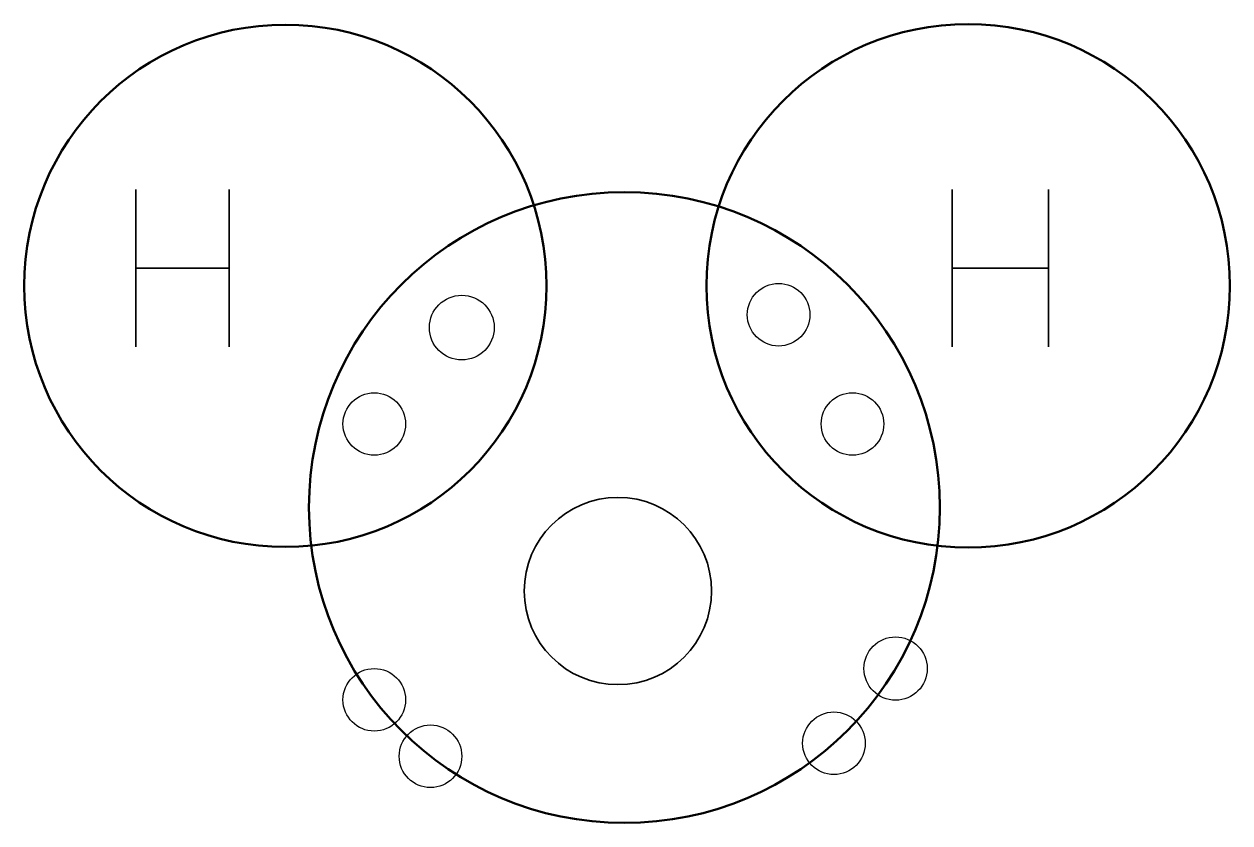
# Model space of a CAD drawing. Header units: millimetres. Extents: x 80 to 181, y 85 to 151.
import ezdxf

# ---------------------------------------------------------------- set-up
doc = ezdxf.new("R2010")
doc.units = ezdxf.units.MM

msp = doc.modelspace()

# ---------------------------------------------------------------- linework, layer by layer
at = {"color": 7, "linetype": 'Continuous', "lineweight": 35}
for p, q in [((89.78, 137.18), (89.78, 124.1)), ((97.52, 130.64), (97.52, 137.18)), ((97.52, 137.18), (97.52, 124.1)), ((157.58, 137.18), (157.58, 124.1)), ((165.59, 130.64), (165.59, 137.18)), ((165.59, 137.18), (165.59, 124.1)), ((89.78, 124.1), (89.78, 130.64)), ((89.78, 130.64), (97.52, 130.64)), ((157.58, 124.1), (157.58, 130.64)), ((157.58, 130.64), (165.59, 130.64))]:
    msp.add_line(p, q, dxfattribs=at)
at = {"color": 7, "linetype": 'Continuous', "lineweight": 50}
for centre, radius in [((102.19, 129.17), 21.7), ((158.92, 129.17), 21.75), ((130.36, 110.75), 26.21)]:
    msp.add_circle(centre, radius, dxfattribs=at)
at = {"color": 7, "linetype": 'Continuous', "lineweight": 25}
for centre, radius in [((143.17, 126.77), 2.6), ((116.85, 125.7), 2.69), ((109.58, 117.69), 2.6), ((149.31, 117.69), 2.6), ((152.89, 97.37), 2.63), ((109.58, 94.77), 2.6), ((147.77, 91.16), 2.6), ((114.25, 90.08), 2.6)]:
    msp.add_circle(centre, radius, dxfattribs=at)
at = {"color": 7, "linetype": 'Continuous', "lineweight": 35}
msp.add_circle((129.82, 103.81), 7.78, dxfattribs=at)

doc.saveas('drawing.dxf')
